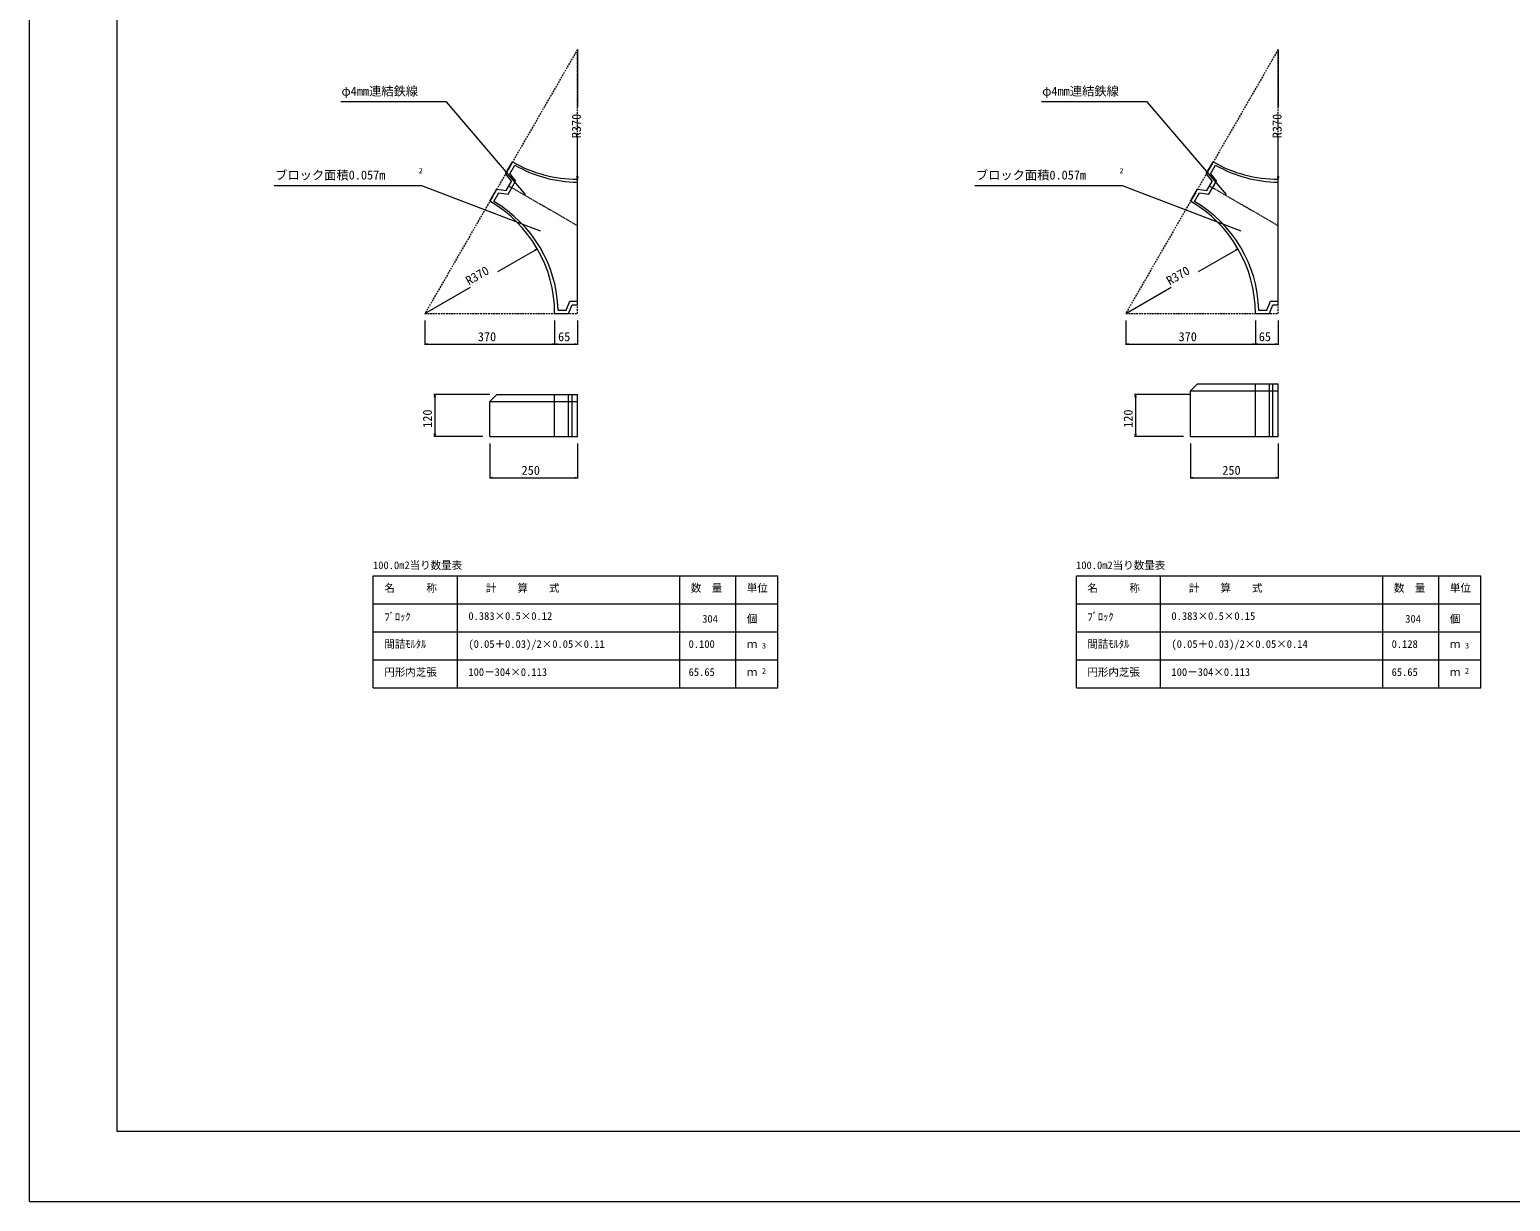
# Model space of a CAD drawing. Units: millimetres on the paper, with parts at other scales. Extents: x -11 to 830, y 0 to 594.
# Drawn here: x -10.9 to 411.7, y -0.3 to 334.2 of the extents above; entities that cross this region are included whole.
import ezdxf
from ezdxf.enums import TextEntityAlignment as Align

# ---------------------------------------------------------------- set-up
doc = ezdxf.new("R2010")
doc.units = ezdxf.units.MM
doc.linetypes.add('USER1', pattern=[0.75, 0.5, -0.25])
doc.linetypes.add('USER2', pattern=[0.375, 0.25, -0.125])
for name, color, linetype, lineweight in [('0_2', 7, 'Continuous', 18), ('D-STR', 1, 'Continuous', 18), ('D-STR-DIM（寸法）', 7, 'Continuous', 18), ('D-STR-HTXT（旗揚げ）', 4, 'Continuous', 18), ('D-STR-STR1（構造物）', 7, 'Continuous', 18), ('D-STR-STRn（構造物）', 7, 'USER1', 18), ('D-STR-TXT（文字）', 7, 'Continuous', 18), ('D-TTL(外枠）', 2, 'Continuous', 18), ('DEFPOINTS_3', 8, 'Continuous', 18)]:
    doc.layers.add(name, color=color, linetype=linetype, lineweight=lineweight)
doc.styles.add('ＭＳ ゴシック', font='')
doc.styles.get('ＭＳ ゴシック').set_extended_font_data('MS Gothic')

msp = doc.modelspace()

# ---------------------------------------------------------------- linework, layer by layer
at = {"layer": '0_2'}
for p, q in [((145.442, 291.538), (145.317, 292.288)), ((145.567, 292.288), (145.442, 291.538)), ((345.442, 291.538), (345.317, 292.288)), ((345.567, 292.288), (345.442, 291.538)), ((133.296, 271.387), (134.008, 271.653)), ((134.008, 271.653), (133.421, 271.17)), ((333.296, 271.387), (334.008, 271.653)), ((334.008, 271.653), (333.421, 271.17)), ((101.942, 244.476), (102.692, 244.601)), ((102.692, 244.351), (101.942, 244.476)), ((138.192, 244.601), (138.942, 244.476)), ((138.942, 244.476), (138.192, 244.351)), ((138.942, 244.476), (139.692, 244.601)), ((139.692, 244.351), (138.942, 244.476)), ((144.692, 244.601), (145.442, 244.476)), ((145.442, 244.476), (144.692, 244.351)), ((301.942, 244.476), (302.692, 244.601)), ((302.692, 244.351), (301.942, 244.476)), ((338.192, 244.601), (338.942, 244.476)), ((338.942, 244.476), (338.192, 244.351)), ((338.942, 244.476), (339.692, 244.601)), ((339.692, 244.351), (338.942, 244.476)), ((344.692, 244.601), (345.442, 244.476)), ((345.442, 244.476), (344.692, 244.351)), ((104.614, 229.348), (104.739, 230.098)), ((104.739, 230.098), (104.864, 229.348)), ((304.614, 229.348), (304.739, 230.098)), ((304.739, 230.098), (304.864, 229.348)), ((104.739, 218.098), (104.614, 218.848)), ((104.864, 218.848), (104.739, 218.098)), ((304.739, 218.098), (304.614, 218.848)), ((304.864, 218.848), (304.739, 218.098)), ((120.442, 206.326), (121.192, 206.451)), ((121.192, 206.201), (120.442, 206.326)), ((144.692, 206.451), (145.442, 206.326)), ((145.442, 206.326), (144.692, 206.201)), ((320.442, 206.326), (321.192, 206.451)), ((321.192, 206.201), (320.442, 206.326)), ((344.692, 206.451), (345.442, 206.326)), ((345.442, 206.326), (344.692, 206.201))]:
    msp.add_line(p, q, dxfattribs=at)
at = {"layer": '0_2', "color": 9}
for p, q in [((145.442, 291.538), (145.442, 291.638)), ((345.442, 291.538), (345.442, 291.638)), ((134.008, 271.653), (133.922, 271.603)), ((334.008, 271.653), (333.922, 271.603)), ((101.942, 244.476), (102.042, 244.476)), ((138.942, 244.476), (138.842, 244.476)), ((138.942, 244.476), (139.042, 244.476)), ((145.442, 244.476), (145.342, 244.476)), ((301.942, 244.476), (302.042, 244.476)), ((338.942, 244.476), (338.842, 244.476)), ((338.942, 244.476), (339.042, 244.476)), ((345.442, 244.476), (345.342, 244.476)), ((104.739, 230.098), (104.739, 229.998)), ((304.739, 230.098), (304.739, 229.998)), ((104.739, 218.098), (104.739, 218.198)), ((304.739, 218.098), (304.739, 218.198)), ((120.442, 206.326), (120.542, 206.326)), ((145.442, 206.326), (145.342, 206.326)), ((320.442, 206.326), (320.542, 206.326)), ((345.442, 206.326), (345.342, 206.326))]:
    msp.add_line(p, q, dxfattribs=at)
at = {"layer": 'D-STR'}
for p, q in [((124.942, 293.031), (126.942, 296.495)), ((324.942, 293.031), (326.942, 296.495)), ((124.942, 293.031), (126.607, 290.915)), ((324.942, 293.031), (326.607, 290.915)), ((120.442, 285.237), (122.442, 288.701)), ((122.442, 288.701), (125.107, 288.317)), ((125.107, 288.317), (126.607, 290.915)), ((145.442, 255.694), (145.442, 291.538)), ((320.442, 285.237), (322.442, 288.701)), ((322.442, 288.701), (325.107, 288.317)), ((325.107, 288.317), (326.607, 290.915)), ((345.442, 255.694), (345.442, 291.538)), ((142.942, 253.194), (143.942, 255.694)), ((143.942, 255.694), (145.442, 255.694)), ((342.942, 253.194), (343.942, 255.694)), ((343.942, 255.694), (345.442, 255.694)), ((138.942, 253.194), (142.942, 253.194)), ((338.942, 253.194), (342.942, 253.194)), ((320.442, 231.098), (322.442, 233.098)), ((322.442, 233.098), (345.442, 233.098)), ((338.942, 218.098), (338.942, 233.098)), ((342.942, 218.098), (342.942, 233.098)), ((343.942, 218.098), (343.942, 233.098)), ((345.442, 218.098), (345.442, 233.098)), ((120.442, 228.098), (122.442, 230.098)), ((122.442, 230.098), (145.442, 230.098)), ((138.942, 218.098), (138.942, 230.098)), ((142.942, 218.098), (142.942, 230.098)), ((143.942, 218.098), (143.942, 230.098)), ((145.442, 218.098), (145.442, 230.098)), ((320.442, 218.098), (320.442, 231.098)), ((320.442, 231.098), (345.442, 231.098)), ((120.442, 218.098), (120.442, 228.098)), ((120.442, 228.098), (145.442, 228.098)), ((120.442, 218.098), (145.442, 218.098)), ((320.442, 218.098), (345.442, 218.098))]:
    msp.add_line(p, q, dxfattribs=at)
for centre, start, end in [((145.442, 328.538), 239.99997, 270), ((345.442, 328.538), 239.99997, 270), ((101.942, 253.194), 0, 59.99997), ((301.942, 253.194), 0, 59.99997)]:
    msp.add_arc(centre, 37, start, end, dxfattribs=at)
at = {"layer": 'D-STR-DIM（寸法）'}
for p, q in [((145.442, 328.538), (145.442, 312.207)), ((345.442, 328.538), (345.442, 312.207)), ((145.442, 291.638), (145.442, 303.401)), ((345.442, 291.638), (345.442, 303.401)), ((133.922, 271.603), (122.589, 265.079)), ((333.922, 271.603), (322.589, 265.079)), ((101.942, 253.194), (114.957, 260.686)), ((301.942, 253.194), (314.957, 260.686)), ((101.942, 251.194), (101.942, 244.226)), ((138.942, 251.194), (138.942, 244.226)), ((138.942, 251.194), (138.942, 244.226)), ((145.442, 251.194), (145.442, 244.226)), ((301.942, 251.194), (301.942, 244.226)), ((338.942, 251.194), (338.942, 244.226)), ((338.942, 251.194), (338.942, 244.226)), ((345.442, 251.194), (345.442, 244.226)), ((102.042, 244.476), (138.842, 244.476)), ((139.042, 244.476), (145.342, 244.476)), ((302.042, 244.476), (338.842, 244.476)), ((339.042, 244.476), (345.342, 244.476)), ((120.442, 230.098), (104.489, 230.098)), ((104.739, 229.998), (104.739, 218.198)), ((320.442, 230.098), (304.489, 230.098)), ((304.739, 229.998), (304.739, 218.198)), ((118.442, 218.098), (104.489, 218.098)), ((120.442, 216.098), (120.442, 206.076)), ((145.442, 216.098), (145.442, 206.076)), ((318.442, 218.098), (304.489, 218.098)), ((320.442, 216.098), (320.442, 206.076)), ((345.442, 216.098), (345.442, 206.076)), ((120.542, 206.326), (145.342, 206.326)), ((320.542, 206.326), (345.342, 206.326))]:
    msp.add_line(p, q, dxfattribs=at)
at = {"layer": 'D-STR-HTXT（旗揚げ）'}
for p, q in [((87.188, 178.343), (202.662, 178.343)), ((87.188, 146.343), (87.188, 178.343)), ((111.188, 146.343), (111.188, 178.343)), ((174.662, 146.343), (174.662, 178.343)), ((190.662, 152.743), (190.662, 178.343)), ((190.662, 146.343), (190.662, 178.343)), ((202.662, 146.343), (202.662, 178.343)), ((287.85, 178.343), (403.324, 178.343)), ((287.85, 146.343), (287.85, 178.343)), ((311.85, 146.343), (311.85, 178.343)), ((375.324, 146.343), (375.324, 178.343)), ((391.324, 152.743), (391.324, 178.343)), ((391.324, 146.343), (391.324, 178.343)), ((403.324, 146.343), (403.324, 178.343)), ((87.188, 170.343), (202.662, 170.343)), ((287.85, 170.343), (403.324, 170.343)), ((87.188, 162.343), (202.662, 162.343)), ((287.85, 162.343), (403.324, 162.343)), ((87.188, 154.343), (202.662, 154.343)), ((287.85, 154.343), (403.324, 154.343)), ((87.188, 146.343), (202.662, 146.343)), ((287.85, 146.343), (403.324, 146.343))]:
    msp.add_line(p, q, dxfattribs=at)
at = {"layer": 'D-STR-STR1（構造物）'}
for p, q in [((126.146, 293.118), (127.557, 295.561)), ((126.146, 293.118), (127.811, 291.002)), ((326.146, 293.118), (327.557, 295.561)), ((326.146, 293.118), (327.811, 291.002)), ((121.557, 285.17), (122.969, 287.615)), ((122.969, 287.615), (125.634, 287.231)), ((125.634, 287.231), (127.811, 291.002)), ((321.557, 285.17), (322.969, 287.615)), ((322.969, 287.615), (325.634, 287.231)), ((325.634, 287.231), (327.811, 291.002)), ((139.928, 254.194), (142.264, 254.194)), ((142.264, 254.194), (143.264, 256.694)), ((143.264, 256.694), (145.442, 256.694)), ((339.928, 254.194), (342.264, 254.194)), ((342.264, 254.194), (343.264, 256.694)), ((343.264, 256.694), (345.442, 256.694))]:
    msp.add_line(p, q, dxfattribs=at)
at = {"layer": 'D-STR-STR1（構造物）', "linetype": 'USER2'}
for p, q in [((125.857, 289.616), (145.442, 278.309)), ((325.857, 289.616), (345.442, 278.309))]:
    msp.add_line(p, q, dxfattribs=at)
at = {"layer": 'D-STR-STR1（構造物）'}
for centre, start, end in [((145.94, 327.671), 240.20919, 269.22881), ((345.94, 327.671), 240.20919, 269.22881), ((102.942, 253.194), 1.54872, 59.79251), ((302.942, 253.194), 1.54872, 59.79251)]:
    msp.add_arc(centre, 37, start, end, dxfattribs=at)
at = {"layer": 'D-STR-STRn（構造物）'}
for p, q in [((145.442, 328.538), (101.942, 253.194)), ((145.442, 253.194), (145.442, 328.538)), ((345.442, 328.538), (301.942, 253.194)), ((345.442, 253.194), (345.442, 328.538)), ((101.942, 253.194), (145.442, 253.194)), ((301.942, 253.194), (345.442, 253.194))]:
    msp.add_line(p, q, dxfattribs=at)
at = {"layer": 'D-STR-TXT（文字）', "color": 2}
for p, q in [((108.072, 313.592), (77.944, 313.592)), ((130.673, 287.18), (108.072, 313.592)), ((308.072, 313.592), (277.944, 313.592)), ((330.673, 287.18), (308.072, 313.592)), ((101.05, 289.62), (58.845, 289.62)), ((134.906, 276.697), (101.05, 289.62)), ((301.05, 289.62), (258.845, 289.62)), ((334.906, 276.697), (301.05, 289.62))]:
    msp.add_line(p, q, dxfattribs=at)
at = {"layer": 'D-TTL(外枠）'}
for p, q in [((14.091, 19.7), (14.091, 573.7)), ((809.091, 19.7), (14.091, 19.7))]:
    msp.add_line(p, q, dxfattribs=at)
at = {"layer": 'DEFPOINTS_3'}
for q in [(-10.909, 593.7), (829.091, -0.3)]:
    msp.add_line((-10.909, -0.3), q, dxfattribs=at)

# ---------------------------------------------------------------- texts
at = {"layer": 'D-STR-DIM（寸法）', "style": 'ＭＳ ゴシック'}
for s, rotation, p in [('R370', 90, (147.192, 303.238)), ('R370', 90, (347.192, 303.238)), ('R370', 29.926, (114.863, 260.523)), ('R370', 29.926, (314.863, 260.523)), ('120', 90, (104.689, 220.554)), ('120', 90, (304.689, 220.554))]:
    msp.add_text(s, height=2.566, rotation=rotation, dxfattribs=at).set_placement(p, align=Align.BOTTOM_LEFT)
for s, p in [('370', (117.022, 244.526)), ('65', (139.926, 244.526)), ('370', (317.022, 244.526)), ('65', (339.926, 244.526)), ('250', (129.513, 206.376)), ('250', (329.513, 206.376))]:
    msp.add_text(s, height=2.566, dxfattribs=at).set_placement(p, align=Align.BOTTOM_LEFT)
at = {"layer": 'D-STR-TXT（文字）', "style": 'ＭＳ ゴシック'}
for s, height, p in [('φ4mm連結鉄線', 2.566, (78.091, 314.625)), ('φ4mm連結鉄線', 2.566, (278.091, 314.625)), ('ブロック面積0.057m', 2.566, (59.161, 290.673)), ('2', 1.466, (100.168, 292.811)), ('ブロック面積0.057m', 2.566, (259.161, 290.673)), ('2', 1.466, (300.168, 292.811)), ('100.0m2当り数量表', 2.199, (87.1, 179.563)), ('100.0m2当り数量表', 2.199, (287.763, 179.563)), ('名\u3000\u3000\u3000称', 2.199, (90.326, 173.065)), ('計\u3000\u3000算\u3000\u3000式', 2.199, (119.32, 173.065)), ('数\u3000量', 2.199, (177.8, 173.065)), ('単位', 2.199, (193.8, 173.065)), ('名\u3000\u3000\u3000称', 2.199, (290.988, 173.065)), ('計\u3000\u3000算\u3000\u3000式', 2.199, (319.982, 173.065)), ('数\u3000量', 2.199, (378.462, 173.065)), ('単位', 2.199, (394.462, 173.065)), ('ﾌﾞﾛｯｸ', 2.199, (90.326, 164.853)), ('0.383×0.5×0.12', 2.199, (114.326, 165.065)), ('304', 2.199, (181.071, 164.265)), ('個', 2.199, (193.8, 164.265)), ('ﾌﾞﾛｯｸ', 2.199, (290.988, 164.853)), ('0.383×0.5×0.15', 2.199, (314.988, 165.065)), ('304', 2.199, (381.733, 164.265)), ('個', 2.199, (394.462, 164.265)), ('間詰ﾓﾙﾀﾙ', 2.199, (90.326, 157.065)), ('(0.05＋0.03)/2×0.05×0.11', 2.199, (114.326, 157.065)), ('0.100', 2.199, (177.172, 157.065)), ('ｍ', 2.199, (193.8, 157.065)), ('3', 1.642, (198.122, 157.069)), ('間詰ﾓﾙﾀﾙ', 2.199, (290.988, 157.065)), ('(0.05＋0.03)/2×0.05×0.14', 2.199, (314.988, 157.065)), ('0.128', 2.199, (377.834, 157.065)), ('ｍ', 2.199, (394.462, 157.065)), ('3', 1.642, (398.784, 157.069)), ('円形内芝張', 2.199, (90.326, 149.065)), ('円形内芝張', 2.199, (290.988, 149.065)), ('100－304×0.113', 2.199, (114.326, 149.065)), ('65.65', 2.199, (177.172, 149.065)), ('ｍ', 2.199, (193.8, 149.065)), ('2', 1.642, (198.122, 149.869)), ('100－304×0.113', 2.199, (314.988, 149.065)), ('65.65', 2.199, (377.834, 149.065)), ('ｍ', 2.199, (394.462, 149.065)), ('2', 1.642, (398.784, 149.869))]:
    msp.add_text(s, height=height, dxfattribs=at).set_placement(p, align=Align.BOTTOM_LEFT)

doc.saveas('drawing.dxf')
